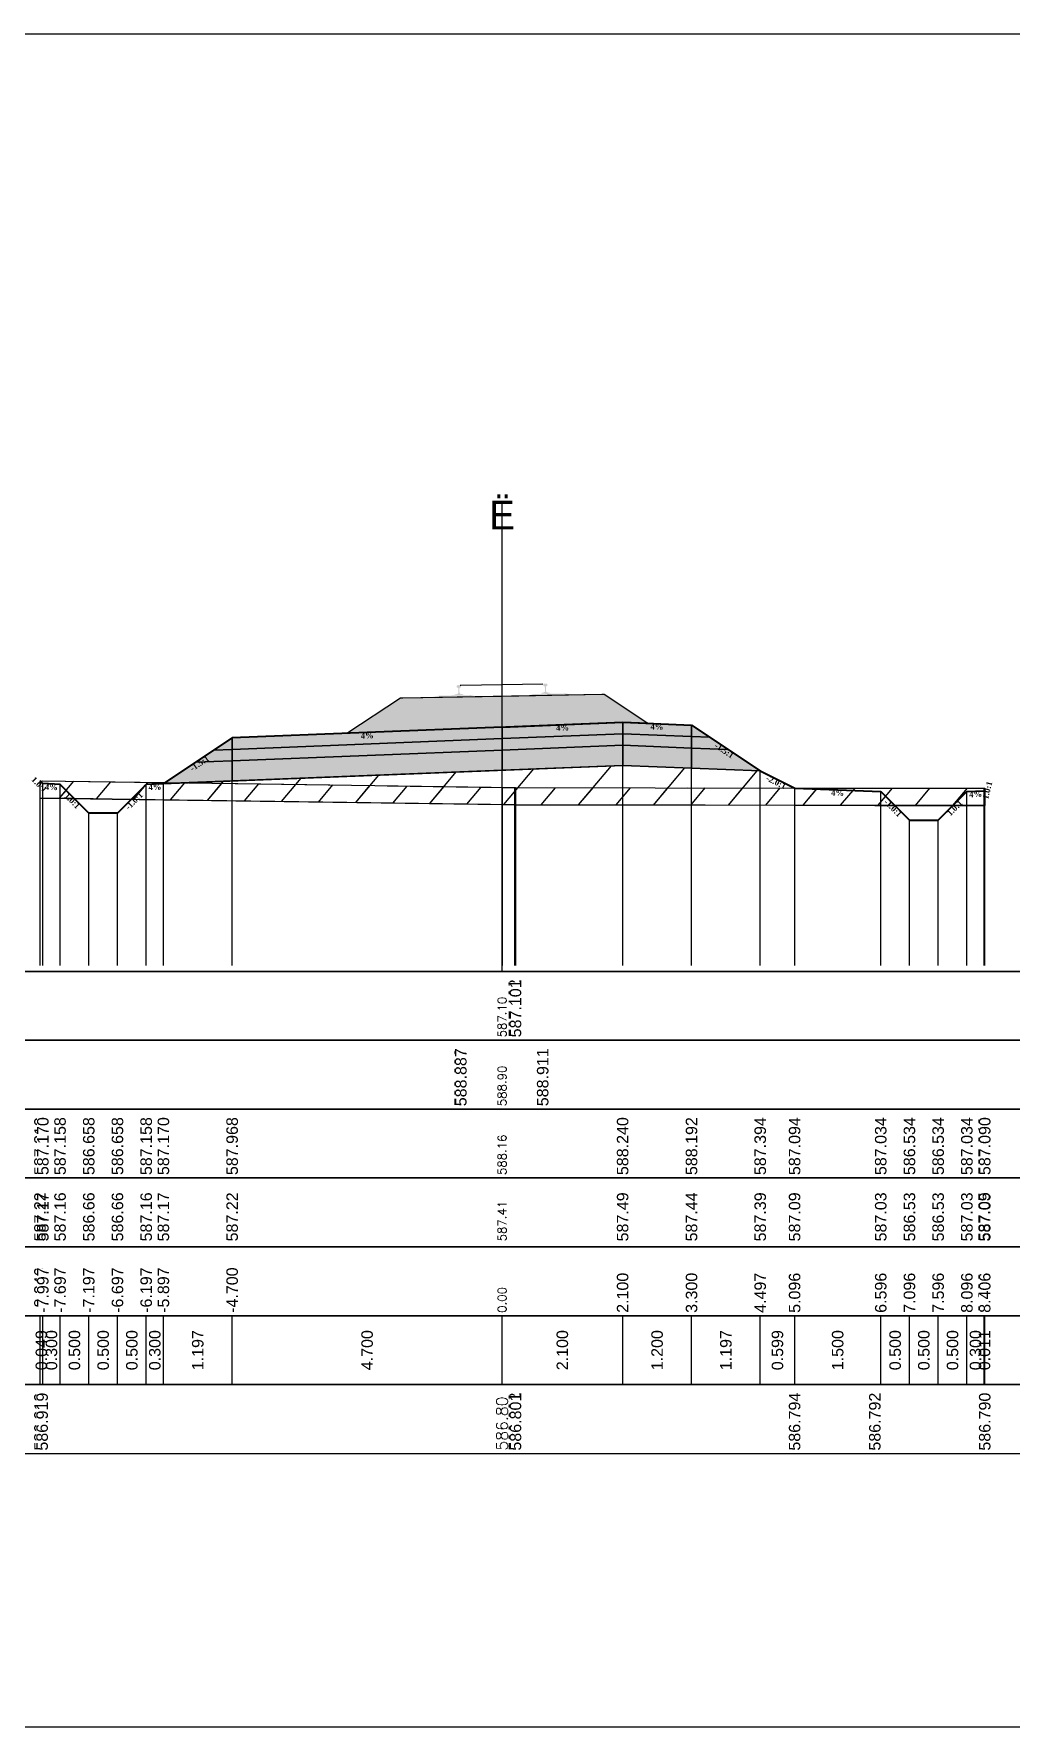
# Model space of a CAD drawing. Header units: millimetres. Extents: x 2762 to 3076, y 916 to 3305.
# Drawn here: x 2890.23 to 2907.24, y 3273.52 to 3303.02 of the extents above; entities that cross this region are included whole.
import ezdxf

# ---------------------------------------------------------------- set-up
doc = ezdxf.new("R2010")
doc.units = ezdxf.units.MM
doc.header["$LTSCALE"] = 2
doc.linetypes.add('CACHE', pattern=[9.525, 6.35, -3.175])
doc.linetypes.add('DASHED', pattern=[0.75, 0.5, -0.25])
doc.layers.add('C-ROAD-CORR', color=5, linetype='Continuous')
doc.layers.add('C-ROAD-SCTN', color=7, linetype='Continuous')
doc.styles.add('C3D_Etiquette', font='romans.shx')
doc.styles.add('C3D_Profil_Travers', font='romans.shx')

msp = doc.modelspace()

# ---------------------------------------------------------------- hatches: boundary and pattern name
at = {"linetype": 'Continuous', "lineweight": -3}
msp.add_hatch(color=254, dxfattribs=at).paths.add_polyline_path([(2897.169, 3291.278), (2897.166, 3291.463), (2897.28, 3291.486), (2897.628, 3291.492), (2897.628, 3291.498), (2897.554, 3291.497), (2897.554, 3291.506), (2897.555, 3291.507), (2897.556, 3291.508), (2897.558, 3291.509), (2897.578, 3291.511), (2897.581, 3291.511), (2897.584, 3291.512), (2897.612, 3291.523), (2897.614, 3291.525), (2897.615, 3291.526), (2897.616, 3291.527), (2897.617, 3291.532), (2897.618, 3291.539), (2897.619, 3291.548), (2897.62, 3291.558), (2897.62, 3291.582), (2897.619, 3291.598), (2897.618, 3291.604), (2897.617, 3291.61), (2897.616, 3291.615), (2897.616, 3291.616), (2897.615, 3291.62), (2897.614, 3291.622), (2897.613, 3291.623), (2897.612, 3291.624), (2897.61, 3291.625), (2897.595, 3291.63), (2897.592, 3291.632), (2897.592, 3291.633), (2897.591, 3291.634), (2897.591, 3291.637), (2897.591, 3291.655), (2897.591, 3291.659), (2897.592, 3291.662), (2897.594, 3291.664), (2897.596, 3291.666), (2897.599, 3291.667), (2897.6, 3291.667), (2897.604, 3291.668), (2897.608, 3291.669), (2897.611, 3291.669), (2897.615, 3291.669), (2897.62, 3291.67), (2897.623, 3291.67), (2897.626, 3291.67), (2897.63, 3291.67), (2897.633, 3291.67), (2897.637, 3291.67), (2897.642, 3291.67), (2897.645, 3291.669), (2897.649, 3291.669), (2897.653, 3291.668), (2897.654, 3291.668), (2897.656, 3291.667), (2897.659, 3291.665), (2897.661, 3291.663), (2897.662, 3291.661), (2897.663, 3291.656), (2897.663, 3291.638), (2897.663, 3291.636), (2897.662, 3291.634), (2897.662, 3291.633), (2897.659, 3291.631), (2897.644, 3291.626), (2897.643, 3291.625), (2897.641, 3291.623), (2897.64, 3291.622), (2897.64, 3291.62), (2897.639, 3291.617), (2897.638, 3291.615), (2897.638, 3291.611), (2897.637, 3291.604), (2897.637, 3291.598), (2897.636, 3291.582), (2897.637, 3291.558), (2897.638, 3291.548), (2897.639, 3291.539), (2897.641, 3291.532), (2897.642, 3291.528), (2897.642, 3291.526), (2897.644, 3291.525), (2897.646, 3291.524), (2897.674, 3291.514), (2897.677, 3291.513), (2897.681, 3291.512), (2897.701, 3291.511), (2897.702, 3291.511), (2897.703, 3291.51), (2897.704, 3291.509), (2897.704, 3291.499), (2897.63, 3291.498), (2897.63, 3291.492), (2897.834, 3291.496), (2897.966, 3291.467), (2898.8, 3291.482), (2898.931, 3291.515), (2899.135, 3291.519), (2899.135, 3291.524), (2899.061, 3291.523), (2899.061, 3291.533), (2899.062, 3291.534), (2899.063, 3291.534), (2899.064, 3291.535), (2899.084, 3291.537), (2899.088, 3291.537), (2899.091, 3291.539), (2899.119, 3291.549), (2899.121, 3291.551), (2899.122, 3291.552), (2899.123, 3291.554), (2899.124, 3291.558), (2899.125, 3291.565), (2899.126, 3291.574), (2899.127, 3291.584), (2899.126, 3291.608), (2899.125, 3291.624), (2899.125, 3291.63), (2899.124, 3291.636), (2899.123, 3291.641), (2899.123, 3291.643), (2899.122, 3291.646), (2899.121, 3291.648), (2899.12, 3291.649), (2899.118, 3291.651), (2899.117, 3291.651), (2899.102, 3291.657), (2899.099, 3291.658), (2899.098, 3291.659), (2899.098, 3291.661), (2899.098, 3291.663), (2899.097, 3291.681), (2899.098, 3291.686), (2899.099, 3291.688), (2899.101, 3291.69), (2899.103, 3291.692), (2899.106, 3291.693), (2899.107, 3291.694), (2899.11, 3291.694), (2899.114, 3291.695), (2899.118, 3291.695), (2899.122, 3291.696), (2899.127, 3291.696), (2899.13, 3291.696), (2899.133, 3291.696), (2899.136, 3291.696), (2899.14, 3291.696), (2899.144, 3291.696), (2899.149, 3291.696), (2899.152, 3291.696), (2899.156, 3291.695), (2899.16, 3291.695), (2899.161, 3291.694), (2899.163, 3291.693), (2899.165, 3291.691), (2899.168, 3291.689), (2899.169, 3291.687), (2899.169, 3291.682), (2899.17, 3291.664), (2899.17, 3291.662), (2899.169, 3291.66), (2899.169, 3291.659), (2899.166, 3291.658), (2899.151, 3291.652), (2899.149, 3291.651), (2899.148, 3291.65), (2899.147, 3291.648), (2899.146, 3291.647), (2899.146, 3291.643), (2899.145, 3291.641), (2899.144, 3291.637), (2899.144, 3291.631), (2899.143, 3291.624), (2899.143, 3291.608), (2899.143, 3291.585), (2899.145, 3291.574), (2899.146, 3291.565), (2899.147, 3291.558), (2899.148, 3291.554), (2899.149, 3291.553), (2899.15, 3291.551), (2899.153, 3291.55), (2899.181, 3291.54), (2899.184, 3291.539), (2899.187, 3291.539), (2899.207, 3291.537), (2899.209, 3291.537), (2899.21, 3291.536), (2899.211, 3291.535), (2899.211, 3291.525), (2899.137, 3291.524), (2899.137, 3291.519), (2899.485, 3291.525), (2899.6, 3291.506), (2899.604, 3291.321)])
h = msp.add_hatch(dxfattribs=at)
h.set_pattern_fill('GRAVEL', color=252, scale=0.009, style=0)
h.set_pattern_definition([(228.0128, (2895.843941, 3291.060057), (-1.8288, -2.0574), [0.030755, -3.0447435]), (184.96974, (2895.823367, 3291.037197), (2.743199999, 0.228600013), [0.0527764, -5.2248644]), (132.51045, (2895.77079, 3291.032625), (2.286, -2.5146), [0.0372133, -3.684125]), (267.2737, (2895.681635, 3290.975475), (0.2286, 4.572), [0.0480604, -4.7579794]), (292.83365, (2895.679349, 3290.927469), (-1.143, 2.7432), [0.047127, -4.6655827]), (357.2737, (2895.697637, 3290.884035), (-4.572, 0.2286), [0.0480604, -4.7579794]), (37.69424, (2895.7456434, 3290.881749), (-2.9718, -2.286), [0.0635574, -6.2921804]), (72.25533, (2895.795935, 3290.920611), (1.6002, 5.0292), [0.0600048, -5.940473]), (121.42957, (2895.814223, 3290.977761), (-1.8288, 2.9718), [0.048223, -4.774099]), (175.23636, (2895.789077, 3291.018909), (2.5146, -0.2286), [0.055054, -2.697654]), (222.39744, (2895.7342134, 3291.023481), (-2.7432, -2.5146), [0.071197, -7.0485095]), (138.81407, (2895.90795, 3290.973189), (-1.6002, 1.3716), [0.0243004, -2.405751]), (171.46923, (2895.889661, 3290.989191), (2.9718, -0.4572), [0.0462314, -4.5769175]), (225, (2895.84394, 3290.99605), (-3e-17, -0.2286), [0.032329, -0.29096]), (203.1986, (2895.82794, 3291.02348), (1.143, 0.4572), [0.01741, -1.723556]), (291.8014, (2895.811937, 3291.016623), (-0.2286, 0.6858), [0.024621, -1.206428]), (30.9638, (2895.82108, 3290.993763), (0.6858, 0.4572), [0.039989, -1.292967]), (161.565, (2895.85537, 3291.01434), (0.4572, -0.2286), [0.028916, -0.693981]), (16.38954, (2895.67935, 3291.016623), (2.286, 0.6858), [0.040508, -4.0102944]), (70.34618, (2895.718211, 3291.028053), (-0.9144, -2.5146), [0.033984, -3.3643994]), (293.1986, (2895.85537, 3291.060057), (-0.4572, 1.143), [0.034819, -1.7061465]), (343.61046, (2895.869087, 3291.028053), (-2.286, 0.6858), [0.040508, -4.0102944]), (339.44395, (2895.67935, 3290.87489), (-1.143, 0.4572), [0.039063, -1.914096]), (294.77514, (2895.715925, 3290.861175), (-1.143, 2.5146), [0.0327305, -3.2403234]), (66.8014, (2895.857657, 3290.831457), (0.4572, 1.143), [0.034819, -1.7061465]), (17.35402, (2895.871373, 3290.86346), (-2.9718, -0.9144), [0.0383204, -3.793714]), (69.44395, (2895.745643, 3290.831457), (-0.4572, -1.143), [0.0195316, -1.933628]), (101.3099, (2895.84394, 3290.831457), (-0.2286, 0.9144), [0.011656, -1.1539795]), (165.9638, (2895.841655, 3290.842887), (0.6858, -0.2286), [0.047127, -0.895415]), (186.009, (2895.795935, 3290.854317), (2.286, 0.2286), [0.043674, -4.323723]), (303.69, (2895.82108, 3290.97319), (-0.2286, 0.4572), [0.032969, -0.79126]), (353.15723, (2895.839369, 3290.945757), (3.8862, -0.4572), [0.05756, -5.698441]), (60.9454, (2895.89652, 3290.938899), (-0.9144, -1.6002), [0.023536, -2.330045]), (90, (2895.90795, 3290.95947), (-0.2286, 0.2286), [0.013716, -0.214884]), (120.25644, (2895.791363, 3290.861175), (0.9144, -1.6002), [0.031758, -3.1440547]), (48.0128, (2895.775361, 3290.888607), (1.8288, 2.0574), [0.06151, -3.0139886]), (0, (2895.8165, 3290.93433), (0.2286, 0.2286), [0.059436, -0.169164]), (325.30485, (2895.875945, 3290.934327), (2.286, -1.6002), [0.036145, -3.5783385]), (254.0546, (2895.905663, 3290.913753), (-0.2286, -0.9144), [0.033285, -1.6309485]), (207.64598, (2895.896519, 3290.881749), (-4.3434, -2.286), [0.054193, -5.365122]), (175.42608, (2895.848513, 3290.856603), (-2.9718, 0.2286), [0.0573327, -5.675926])])
h.paths.add_polyline_path([(2895.679, 3290.831), (2896.608, 3291.451), (2896.652, 3291.451), (2900.114, 3291.511), (2900.158, 3291.511), (2900.916, 3291.006), (2900.48, 3291.023)])
h = msp.add_hatch(color=11, dxfattribs=at)
h.paths.add_polyline_path([(2901.68, 3290.775), (2901.68, 3290.975), (2901.999, 3290.763)])
h.paths.add_polyline_path([(2900.48, 3290.823), (2900.48, 3291.023), (2901.68, 3290.975), (2901.68, 3290.775)])
h.paths.add_polyline_path([(2898.38, 3290.739), (2898.38, 3290.939), (2900.48, 3291.023), (2900.48, 3290.823)])
h.paths.add_polyline_path([(2893.68, 3290.551), (2893.68, 3290.751), (2898.38, 3290.939), (2898.38, 3290.739)])
h.paths.add_polyline_path([(2893.36, 3290.539), (2893.68, 3290.751), (2893.68, 3290.551)])
h = msp.add_hatch(color=30, dxfattribs=at)
h.paths.add_polyline_path([(2901.68, 3290.575), (2901.68, 3290.775), (2901.999, 3290.763), (2902.318, 3290.55)])
h.paths.add_polyline_path([(2900.48, 3290.623), (2900.48, 3290.823), (2901.68, 3290.775), (2901.68, 3290.575)])
h.paths.add_polyline_path([(2898.38, 3290.539), (2898.38, 3290.739), (2900.48, 3290.823), (2900.48, 3290.623)])
h.paths.add_polyline_path([(2893.68, 3290.351), (2893.68, 3290.551), (2898.38, 3290.739), (2898.38, 3290.539)])
h.paths.add_polyline_path([(2893.041, 3290.326), (2893.36, 3290.539), (2893.68, 3290.551), (2893.68, 3290.351)])
h = msp.add_hatch(color=83, dxfattribs=at)
h.paths.add_polyline_path([(2901.68, 3290.225), (2901.68, 3290.575), (2902.318, 3290.55), (2902.876, 3290.178)])
h.paths.add_polyline_path([(2900.48, 3290.273), (2900.48, 3290.623), (2901.68, 3290.575), (2901.68, 3290.225)])
h.paths.add_polyline_path([(2898.38, 3290.189), (2898.38, 3290.539), (2900.48, 3290.623), (2900.48, 3290.273)])
h.paths.add_polyline_path([(2893.68, 3290.001), (2893.68, 3290.351), (2898.38, 3290.539), (2898.38, 3290.189)])
h.paths.add_polyline_path([(2892.483, 3289.954), (2893.041, 3290.326), (2893.68, 3290.351), (2893.68, 3290.001)])
h = msp.add_hatch(dxfattribs=at)
h.set_pattern_fill('_U', color=3, angle=50, style=0, pattern_type=0)
h.set_pattern_definition([(50, (2906.2312, 3289.5742), (-0.766044, 0.64279), [])])
h.paths.add_polyline_path([(2906.231, 3289.574), (2906.475, 3289.818), (2906.775, 3289.83), (2906.786, 3289.873), (2906.786, 3289.573)])
h.paths.add_polyline_path([(2891.922, 3289.68), (2892.183, 3289.942), (2900.48, 3290.273), (2902.876, 3290.178), (2903.475, 3289.878), (2904.975, 3289.818), (2905.218, 3289.576), (2898.614, 3289.585), (2898.603, 3289.585), (2898.6, 3289.585), (2898.595, 3289.586)])
h.paths.add_polyline_path([(2890.333, 3289.703), (2890.333, 3290.003), (2890.383, 3289.954), (2890.683, 3289.942), (2890.93, 3289.695)])
h = msp.add_hatch(dxfattribs=at)
h.set_pattern_fill('_U', color=150, scale=0.5, angle=50, style=0, pattern_type=0)
h.set_pattern_definition([(50, (2906.23116, 3289.5742), (-0.383022, 0.321394), [])])
h.paths.add_polyline_path([(2906.231, 3289.574), (2906.475, 3289.818), (2906.775, 3289.83), (2906.786, 3289.873), (2906.786, 3289.573)])
h.paths.add_polyline_path([(2903.475, 3289.878), (2906.786, 3289.873), (2906.775, 3289.83), (2906.475, 3289.818), (2906.231, 3289.574), (2905.218, 3289.576), (2904.975, 3289.818)])
h.paths.add_polyline_path([(2891.922, 3289.68), (2892.183, 3289.942), (2892.483, 3289.954), (2892.51, 3289.972), (2898.595, 3289.886), (2898.603, 3289.885), (2898.614, 3289.885), (2903.475, 3289.878), (2904.975, 3289.818), (2905.218, 3289.576), (2898.614, 3289.585), (2898.603, 3289.585), (2898.6, 3289.585), (2898.595, 3289.586)])
h.paths.add_polyline_path([(2890.333, 3290.003), (2892.51, 3289.972), (2892.483, 3289.954), (2892.183, 3289.942), (2891.922, 3289.68), (2890.93, 3289.695), (2890.683, 3289.942), (2890.383, 3289.954)])
h.paths.add_polyline_path([(2890.333, 3289.703), (2890.333, 3290.003), (2890.383, 3289.954), (2890.683, 3289.942), (2890.93, 3289.695)])
h = msp.add_hatch(dxfattribs=at)
h.set_pattern_fill('_U', color=1, angle=50, style=0, pattern_type=0)
h.set_pattern_definition([(50, (2905.2177, 3289.5757), (-0.766044, 0.64279), [])])
h.paths.add_polyline_path([(2905.218, 3289.576), (2906.231, 3289.574), (2905.975, 3289.318), (2905.475, 3289.318)])
h.paths.add_polyline_path([(2890.93, 3289.695), (2891.922, 3289.68), (2891.683, 3289.442), (2891.183, 3289.442)])

# ---------------------------------------------------------------- linework, layer by layer
at = {"color": 7, "linetype": 'Continuous', "lineweight": -3}
for p, q in [((2898.38, 3286.684), (2898.38, 3294.884)), ((2881.379, 3286.684), (2915.381, 3286.684)), ((2890.333, 3279.484), (2890.333, 3280.684)), ((2890.383, 3279.484), (2890.383, 3280.684)), ((2890.383, 3279.484), (2890.383, 3280.684)), ((2890.683, 3279.484), (2890.683, 3280.684)), ((2890.683, 3279.484), (2890.683, 3280.684)), ((2891.183, 3279.484), (2891.183, 3280.684)), ((2891.183, 3279.484), (2891.183, 3280.684)), ((2891.683, 3279.484), (2891.683, 3280.684)), ((2891.683, 3279.484), (2891.683, 3280.684)), ((2892.183, 3279.484), (2892.183, 3280.684)), ((2892.183, 3279.484), (2892.183, 3280.684)), ((2892.483, 3279.484), (2892.483, 3280.684)), ((2892.483, 3279.484), (2892.483, 3280.684)), ((2893.68, 3279.484), (2893.68, 3280.684)), ((2893.68, 3279.484), (2893.68, 3280.684)), ((2898.38, 3279.484), (2898.38, 3280.684)), ((2898.38, 3279.484), (2898.38, 3280.684)), ((2900.48, 3279.484), (2900.48, 3280.684)), ((2900.48, 3279.484), (2900.48, 3280.684)), ((2901.68, 3279.484), (2901.68, 3280.684)), ((2901.68, 3279.484), (2901.68, 3280.684)), ((2902.876, 3279.484), (2902.876, 3280.684)), ((2902.876, 3279.484), (2902.876, 3280.684)), ((2903.475, 3279.484), (2903.475, 3280.684)), ((2903.475, 3279.484), (2903.475, 3280.684)), ((2904.975, 3279.484), (2904.975, 3280.684)), ((2904.975, 3279.484), (2904.975, 3280.684)), ((2905.475, 3279.484), (2905.475, 3280.684)), ((2905.475, 3279.484), (2905.475, 3280.684)), ((2905.975, 3279.484), (2905.975, 3280.684)), ((2905.975, 3279.484), (2905.975, 3280.684)), ((2906.475, 3279.484), (2906.475, 3280.684)), ((2906.475, 3279.484), (2906.475, 3280.684)), ((2906.775, 3279.484), (2906.775, 3280.684)), ((2906.775, 3279.484), (2906.775, 3280.684)), ((2906.786, 3279.484), (2906.786, 3280.684))]:
    msp.add_line(p, q, dxfattribs=at)
at = {"color": 251, "linetype": 'Continuous', "lineweight": -3}
for p, q in [((2895.679, 3290.831), (2896.608, 3291.451)), ((2896.608, 3291.451), (2896.652, 3291.451)), ((2896.652, 3291.451), (2900.114, 3291.511)), ((2900.114, 3291.511), (2900.158, 3291.511)), ((2900.158, 3291.511), (2900.916, 3291.006)), ((2900.48, 3291.023), (2895.679, 3290.831)), ((2898.38, 3290.939), (2900.48, 3291.023)), ((2900.916, 3291.006), (2900.48, 3291.023)), ((2900.48, 3290.823), (2900.48, 3291.023)), ((2900.48, 3291.023), (2901.68, 3290.975)), ((2900.48, 3291.023), (2900.48, 3290.823)), ((2893.36, 3290.539), (2893.68, 3290.751)), ((2893.68, 3290.751), (2898.38, 3290.939)), ((2893.68, 3290.551), (2893.68, 3290.751)), ((2893.68, 3290.751), (2893.68, 3290.551)), ((2898.38, 3290.739), (2893.68, 3290.551)), ((2898.38, 3290.739), (2898.38, 3290.939)), ((2898.38, 3290.939), (2898.38, 3290.739)), ((2900.48, 3290.823), (2898.38, 3290.739)), ((2901.68, 3290.775), (2900.48, 3290.823)), ((2901.68, 3290.775), (2901.68, 3290.975)), ((2901.68, 3290.975), (2901.999, 3290.763)), ((2901.68, 3290.975), (2901.68, 3290.775)), ((2901.999, 3290.763), (2901.68, 3290.775)), ((2893.68, 3290.551), (2893.36, 3290.539))]:
    msp.add_line(p, q, dxfattribs=at)
at = {"color": 53, "linetype": 'Continuous', "lineweight": -3}
for p, q in [((2893.68, 3290.551), (2898.38, 3290.739)), ((2898.38, 3290.739), (2900.48, 3290.823)), ((2898.38, 3290.539), (2898.38, 3290.739)), ((2898.38, 3290.739), (2898.38, 3290.539)), ((2900.48, 3290.623), (2900.48, 3290.823)), ((2900.48, 3290.823), (2901.68, 3290.775)), ((2900.48, 3290.823), (2900.48, 3290.623)), ((2901.68, 3290.575), (2901.68, 3290.775)), ((2901.68, 3290.775), (2901.999, 3290.763)), ((2901.68, 3290.775), (2901.68, 3290.575)), ((2901.999, 3290.763), (2902.318, 3290.55)), ((2893.041, 3290.326), (2893.36, 3290.539)), ((2893.36, 3290.539), (2893.68, 3290.551)), ((2893.68, 3290.351), (2893.68, 3290.551)), ((2893.68, 3290.551), (2893.68, 3290.351)), ((2898.38, 3290.539), (2893.68, 3290.351)), ((2893.68, 3290.351), (2898.38, 3290.539)), ((2900.48, 3290.623), (2898.38, 3290.539)), ((2898.38, 3290.539), (2900.48, 3290.623)), ((2898.38, 3290.189), (2898.38, 3290.539)), ((2898.38, 3290.539), (2898.38, 3290.189)), ((2901.68, 3290.575), (2900.48, 3290.623)), ((2900.48, 3290.273), (2900.48, 3290.623)), ((2900.48, 3290.623), (2901.68, 3290.575)), ((2900.48, 3290.623), (2900.48, 3290.273)), ((2902.318, 3290.55), (2901.68, 3290.575)), ((2901.68, 3290.225), (2901.68, 3290.575)), ((2901.68, 3290.575), (2902.318, 3290.55)), ((2901.68, 3290.575), (2901.68, 3290.225)), ((2902.318, 3290.55), (2902.876, 3290.178)), ((2892.483, 3289.954), (2893.041, 3290.326)), ((2893.68, 3290.351), (2893.041, 3290.326)), ((2893.041, 3290.326), (2893.68, 3290.351)), ((2893.68, 3290.001), (2893.68, 3290.351)), ((2893.68, 3290.351), (2893.68, 3290.001)), ((2898.38, 3290.189), (2893.68, 3290.001)), ((2900.48, 3290.273), (2898.38, 3290.189)), ((2901.68, 3290.225), (2900.48, 3290.273)), ((2902.876, 3290.178), (2901.68, 3290.225)), ((2893.68, 3290.001), (2892.483, 3289.954))]:
    msp.add_line(p, q, dxfattribs=at)
at = {"color": 253, "linetype": 'Continuous', "lineweight": -3}
for p, q in [((2892.183, 3289.942), (2900.48, 3290.273)), ((2900.48, 3290.273), (2902.876, 3290.178)), ((2902.876, 3290.178), (2903.475, 3289.878)), ((2890.333, 3290.003), (2892.51, 3289.972)), ((2890.383, 3289.954), (2890.333, 3290.003)), ((2890.333, 3289.703), (2890.333, 3290.003)), ((2890.333, 3290.003), (2890.383, 3289.954)), ((2890.333, 3289.703), (2890.333, 3290.003)), ((2890.333, 3290.003), (2890.383, 3289.954)), ((2890.683, 3289.942), (2890.383, 3289.954)), ((2890.383, 3289.954), (2890.683, 3289.942)), ((2890.383, 3289.954), (2890.683, 3289.942)), ((2890.93, 3289.695), (2890.683, 3289.942)), ((2890.683, 3289.942), (2890.93, 3289.695)), ((2890.683, 3289.942), (2890.93, 3289.695)), ((2891.922, 3289.68), (2892.183, 3289.942)), ((2892.183, 3289.942), (2891.922, 3289.68)), ((2891.922, 3289.68), (2892.183, 3289.942)), ((2892.183, 3289.942), (2892.483, 3289.954)), ((2892.483, 3289.954), (2892.183, 3289.942)), ((2892.483, 3289.954), (2892.51, 3289.972)), ((2892.51, 3289.972), (2892.483, 3289.954)), ((2892.51, 3289.972), (2898.595, 3289.886)), ((2898.595, 3289.886), (2898.603, 3289.885)), ((2898.603, 3289.885), (2898.614, 3289.885)), ((2898.614, 3289.885), (2903.475, 3289.878)), ((2903.475, 3289.878), (2906.786, 3289.873)), ((2904.975, 3289.818), (2903.475, 3289.878)), ((2903.475, 3289.878), (2904.975, 3289.818)), ((2903.475, 3289.878), (2904.975, 3289.818)), ((2906.775, 3289.83), (2906.786, 3289.873)), ((2906.786, 3289.873), (2906.775, 3289.83)), ((2906.775, 3289.83), (2906.786, 3289.873)), ((2906.786, 3289.873), (2906.786, 3289.573)), ((2906.786, 3289.873), (2906.786, 3289.573)), ((2890.93, 3289.695), (2890.333, 3289.703)), ((2890.93, 3289.695), (2890.333, 3289.703)), ((2891.922, 3289.68), (2890.93, 3289.695)), ((2890.93, 3289.695), (2891.922, 3289.68)), ((2891.183, 3289.442), (2890.93, 3289.695)), ((2891.922, 3289.68), (2891.683, 3289.442)), ((2898.595, 3289.586), (2891.922, 3289.68)), ((2898.595, 3289.586), (2891.922, 3289.68)), ((2898.6, 3289.585), (2898.595, 3289.586)), ((2898.6, 3289.585), (2898.595, 3289.586)), ((2898.603, 3289.585), (2898.6, 3289.585)), ((2898.603, 3289.585), (2898.6, 3289.585)), ((2898.614, 3289.585), (2898.603, 3289.585)), ((2898.614, 3289.585), (2898.603, 3289.585)), ((2905.218, 3289.576), (2898.614, 3289.585)), ((2905.218, 3289.576), (2898.614, 3289.585)), ((2905.218, 3289.576), (2904.975, 3289.818)), ((2904.975, 3289.818), (2905.218, 3289.576)), ((2904.975, 3289.818), (2905.218, 3289.576)), ((2906.231, 3289.574), (2905.218, 3289.576)), ((2905.218, 3289.576), (2906.231, 3289.574)), ((2905.475, 3289.318), (2905.218, 3289.576)), ((2906.231, 3289.574), (2905.975, 3289.318)), ((2906.231, 3289.574), (2906.475, 3289.818)), ((2906.475, 3289.818), (2906.231, 3289.574)), ((2906.231, 3289.574), (2906.475, 3289.818)), ((2906.786, 3289.573), (2906.231, 3289.574)), ((2906.786, 3289.573), (2906.231, 3289.574)), ((2906.475, 3289.818), (2906.775, 3289.83)), ((2906.775, 3289.83), (2906.475, 3289.818)), ((2906.475, 3289.818), (2906.775, 3289.83)), ((2891.683, 3289.442), (2891.183, 3289.442)), ((2905.975, 3289.318), (2905.475, 3289.318))]:
    msp.add_line(p, q, dxfattribs=at)
at = {"color": 8, "linetype": 'CACHE', "lineweight": -3}
for p, q in [((2898.38, 3286.784), (2898.38, 3290.189)), ((2898.38, 3286.784), (2898.38, 3290.189)), ((2900.48, 3286.784), (2900.48, 3290.273)), ((2901.68, 3286.784), (2901.68, 3290.225)), ((2902.876, 3286.784), (2902.876, 3290.178)), ((2890.333, 3286.784), (2890.333, 3290.003)), ((2890.383, 3286.784), (2890.383, 3289.954)), ((2890.683, 3286.784), (2890.683, 3289.942)), ((2892.183, 3286.784), (2892.183, 3289.942)), ((2892.483, 3286.784), (2892.483, 3289.954)), ((2893.68, 3286.784), (2893.68, 3290.001)), ((2903.475, 3286.784), (2903.475, 3289.878)), ((2906.786, 3286.784), (2906.786, 3289.873)), ((2904.975, 3286.784), (2904.975, 3289.818)), ((2906.475, 3286.784), (2906.475, 3289.818)), ((2906.775, 3286.784), (2906.775, 3289.83)), ((2891.183, 3286.784), (2891.183, 3289.442)), ((2891.683, 3286.784), (2891.683, 3289.442)), ((2905.475, 3286.784), (2905.475, 3289.318)), ((2905.975, 3286.784), (2905.975, 3289.318))]:
    msp.add_line(p, q, dxfattribs=at)
at = {"color": 105, "linetype": 'DASHED', "lineweight": -3, "ltscale": 2}
for p, q in [((2881.38, 3290.13), (2898.38, 3289.889)), ((2898.38, 3289.889), (2898.595, 3289.886)), ((2898.595, 3289.886), (2898.603, 3289.885)), ((2898.603, 3289.885), (2898.614, 3289.885)), ((2898.614, 3289.885), (2915.38, 3289.861))]:
    msp.add_line(p, q, dxfattribs=at)
at = {"color": 98, "linetype": 'CACHE', "lineweight": -3}
for p, q in [((2898.38, 3289.889), (2898.38, 3286.784)), ((2898.595, 3289.886), (2898.595, 3286.784)), ((2898.603, 3289.885), (2898.603, 3286.784)), ((2898.614, 3289.885), (2898.614, 3286.784))]:
    msp.add_line(p, q, dxfattribs=at)
at = {"color": 6, "linetype": 'Continuous', "lineweight": -3}
for p, q in [((2890.333, 3289.703), (2890.371, 3289.702)), ((2890.371, 3289.702), (2898.38, 3289.589)), ((2898.38, 3289.589), (2898.595, 3289.586)), ((2898.595, 3289.586), (2898.6, 3289.585)), ((2898.6, 3289.585), (2898.603, 3289.585)), ((2898.603, 3289.585), (2898.614, 3289.585)), ((2898.614, 3289.585), (2903.475, 3289.578)), ((2903.475, 3289.578), (2904.872, 3289.576)), ((2904.872, 3289.576), (2906.786, 3289.573))]:
    msp.add_line(p, q, dxfattribs=at)
at = {"color": 7, "linetype": 'Continuous', "lineweight": -3}
for points in [[(2881.379, 3285.484), (2915.381, 3285.484), (2915.381, 3286.684), (2881.379, 3286.684)], [(2881.379, 3284.284), (2915.381, 3284.284), (2915.381, 3285.484), (2881.379, 3285.484)], [(2881.379, 3283.084), (2915.381, 3283.084), (2915.381, 3284.284), (2881.379, 3284.284)], [(2881.379, 3281.884), (2915.381, 3281.884), (2915.381, 3283.084), (2881.379, 3283.084)], [(2881.379, 3280.684), (2915.381, 3280.684), (2915.381, 3281.884), (2881.379, 3281.884)], [(2881.379, 3279.484), (2915.381, 3279.484), (2915.381, 3280.684), (2881.379, 3280.684)], [(2881.379, 3278.284), (2915.381, 3278.284), (2915.381, 3279.484), (2881.379, 3279.484)]]:
    msp.add_3dface(points, dxfattribs=at)
at = {"layer": 'C-ROAD-CORR', "color": 1, "linetype": 'Continuous', "lineweight": 40}
for p, q in [((2898.38, 3290.939), (2900.48, 3291.023)), ((2900.48, 3291.023), (2901.68, 3290.975)), ((2893.68, 3290.751), (2892.483, 3289.954)), ((2898.38, 3290.939), (2893.68, 3290.751)), ((2901.68, 3290.975), (2902.876, 3290.178)), ((2902.876, 3290.178), (2903.475, 3289.878)), ((2890.383, 3289.954), (2890.333, 3290.003)), ((2890.683, 3289.942), (2890.383, 3289.954)), ((2891.183, 3289.442), (2890.683, 3289.942)), ((2892.183, 3289.942), (2891.683, 3289.442)), ((2892.483, 3289.954), (2892.183, 3289.942)), ((2903.475, 3289.878), (2904.975, 3289.818)), ((2906.775, 3289.83), (2906.786, 3289.873)), ((2904.975, 3289.818), (2905.475, 3289.318)), ((2905.975, 3289.318), (2906.475, 3289.818)), ((2906.475, 3289.818), (2906.775, 3289.83)), ((2891.683, 3289.442), (2891.183, 3289.442)), ((2905.475, 3289.318), (2905.975, 3289.318))]:
    msp.add_line(p, q, dxfattribs=at)
at = {"layer": 'C-ROAD-CORR', "color": 102, "linetype": 'Continuous', "lineweight": -3, "ltscale": 0.5}
for p, q in [((2898.38, 3290.189), (2893.68, 3290.001)), ((2898.38, 3290.189), (2900.48, 3290.273)), ((2900.48, 3290.273), (2901.68, 3290.225)), ((2901.68, 3290.225), (2902.876, 3290.178)), ((2893.68, 3290.001), (2892.483, 3289.954))]:
    msp.add_line(p, q, dxfattribs=at)
at = {"layer": 'C-ROAD-CORR', "color": 1, "linetype": 'Continuous', "lineweight": -3}
for p, q in [((2891.183, 3289.442), (2890.683, 3289.942)), ((2892.183, 3289.942), (2891.683, 3289.442)), ((2904.975, 3289.818), (2905.475, 3289.318)), ((2905.975, 3289.318), (2906.475, 3289.818))]:
    msp.add_line(p, q, dxfattribs=at)
at = {"layer": 'C-ROAD-SCTN', "color": 154, "linetype": 'Continuous', "lineweight": -3}
for p, q in [((2897.652, 3291.67), (2897.662, 3291.67)), ((2897.662, 3291.67), (2898.38, 3291.683)), ((2898.38, 3291.683), (2899.088, 3291.695)), ((2898.38, 3290.939), (2900.48, 3291.023)), ((2900.48, 3291.023), (2901.68, 3290.975)), ((2892.483, 3289.954), (2893.68, 3290.751)), ((2893.68, 3290.751), (2898.38, 3290.939)), ((2901.68, 3290.975), (2902.876, 3290.178)), ((2902.876, 3290.178), (2903.475, 3289.878)), ((2890.333, 3290.003), (2890.383, 3289.954)), ((2890.383, 3289.954), (2890.683, 3289.942)), ((2890.683, 3289.942), (2891.183, 3289.442)), ((2891.683, 3289.442), (2892.183, 3289.942)), ((2892.183, 3289.942), (2892.483, 3289.954)), ((2903.475, 3289.878), (2904.975, 3289.818)), ((2906.775, 3289.83), (2906.786, 3289.873)), ((2904.975, 3289.818), (2905.475, 3289.318)), ((2905.975, 3289.318), (2906.475, 3289.818)), ((2906.475, 3289.818), (2906.775, 3289.83)), ((2891.183, 3289.442), (2891.683, 3289.442)), ((2905.475, 3289.318), (2905.975, 3289.318))]:
    msp.add_line(p, q, dxfattribs=at)
at = {"layer": 'C-ROAD-SCTN', "color": 140, "linetype": 'Continuous', "lineweight": -3}
for p, q in [((2895.679, 3290.831), (2896.608, 3291.451)), ((2896.608, 3291.451), (2896.652, 3291.451)), ((2896.652, 3291.451), (2898.38, 3291.481)), ((2898.38, 3291.481), (2900.114, 3291.511)), ((2900.114, 3291.511), (2900.158, 3291.511)), ((2900.158, 3291.511), (2900.916, 3291.006))]:
    msp.add_line(p, q, dxfattribs=at)
at = {"layer": 'C-ROAD-SCTN', "color": 1, "linetype": 'Continuous', "lineweight": -3}
for p, q in [((2893.68, 3290.001), (2898.38, 3290.189)), ((2898.38, 3290.189), (2900.48, 3290.273)), ((2900.48, 3290.273), (2901.68, 3290.225)), ((2901.68, 3290.225), (2902.876, 3290.178)), ((2902.876, 3290.178), (2903.475, 3289.878)), ((2890.333, 3290.003), (2890.383, 3289.954)), ((2890.383, 3289.954), (2890.683, 3289.942)), ((2890.683, 3289.942), (2891.183, 3289.442)), ((2891.683, 3289.442), (2892.183, 3289.942)), ((2892.183, 3289.942), (2892.483, 3289.954)), ((2892.483, 3289.954), (2893.68, 3290.001)), ((2903.475, 3289.878), (2904.975, 3289.818)), ((2906.775, 3289.83), (2906.786, 3289.873)), ((2904.975, 3289.818), (2905.475, 3289.318)), ((2905.975, 3289.318), (2906.475, 3289.818)), ((2906.475, 3289.818), (2906.775, 3289.83)), ((2891.183, 3289.442), (2891.683, 3289.442)), ((2905.475, 3289.318), (2905.975, 3289.318))]:
    msp.add_line(p, q, dxfattribs=at)

# ---------------------------------------------------------------- texts
at = {"color": 7, "linetype": 'Continuous', "lineweight": -3, "insert": (2898.38, 3294.384), "char_height": 0.5, "attachment_point": 8, "style": 'C3D_Profil_Travers'}
msp.add_mtext('{\\fWingdings|b0|i0|c2|p0;Ë}', dxfattribs=at)
at = {"color": 7, "linetype": 'Continuous', "lineweight": -3, "char_height": 0.1, "attachment_point": 2, "style": 'C3D_Etiquette'}
for s, insert, width, rotation in [('{\\fTimes New Roman|b1|i0|c0|p18;4%}', (2896.03, 3290.841), 0.42071, 2.2906), ('{\\fTimes New Roman|b1|i0|c0|p18;4%}', (2899.43, 3290.977), 0.37094, 2.2906), ('{\\fTimes New Roman|b1|i0|c0|p18;4%}', (2901.079, 3290.995), 0.42071, 357.7094), ('{\\fTimes New Roman|b1|i0|c0|p18;-1.5:1}', (2893.083, 3290.349), 0.34598, 33.6901), ('{\\fTimes New Roman|b1|i0|c0|p18;-1.5:1}', (2902.276, 3290.573), 0.34598, 326.3099), ('{\\fTimes New Roman|b1|i0|c0|p18;1.0:1}', (2890.355, 3289.975), 0.29001, 315), ('{\\fTimes New Roman|b1|i0|c0|p18;4%}', (2890.533, 3289.944), 0.37094, 357.7094), ('{\\fTimes New Roman|b1|i0|c0|p18;4%}', (2892.333, 3289.944), 0.42071, 2.2906), ('{\\fTimes New Roman|b1|i0|c0|p18;-2.0:1}', (2903.174, 3290.024), 0.34598, 333.4349), ('{\\fTimes New Roman|b1|i0|c0|p18;4%}', (2904.225, 3289.844), 0.42071, 357.7094), ('{\\fTimes New Roman|b1|i0|c0|p18;1.0:1}', (2906.784, 3289.851), 0.29446, 75.9638), ('{\\fTimes New Roman|b1|i0|c0|p18;1.0:1}', (2890.93, 3289.689), 0.29001, 315), ('{\\fTimes New Roman|b1|i0|c0|p18;-1.0:1}', (2891.936, 3289.689), 0.34598, 45), ('{\\fTimes New Roman|b1|i0|c0|p18;-1.0:1}', (2905.222, 3289.565), 0.34598, 315), ('{\\fTimes New Roman|b1|i0|c0|p18;1.0:1}', (2906.228, 3289.565), 0.29001, 45), ('{\\fTimes New Roman|b1|i0|c0|p18;4%}', (2906.625, 3289.82), 0.37094, 2.2906)]:
    msp.add_mtext(s, dxfattribs=dict(at, insert=insert, width=width, rotation=rotation))
at = {"color": 7, "linetype": 'Continuous', "lineweight": -3, "rotation": 90, "style": 'C3D_Profil_Travers'}
for s, insert, char_height, attachment_point in [('587.10', (2898.38, 3285.534), 0.15, 4), ('588.90', (2898.38, 3284.334), 0.15, 4), ('588.16', (2898.38, 3283.134), 0.15, 4), ('{\\fArial|b0|i0|c0|p34;587.22}', (2890.333, 3281.979), 0.2, 4), ('{\\fArial|b0|i0|c0|p34;587.17}', (2890.383, 3281.979), 0.2, 4), ('{\\fArial|b0|i0|c0|p34;587.16}', (2890.683, 3281.979), 0.2, 4), ('{\\fArial|b0|i0|c0|p34;586.66}', (2891.183, 3281.979), 0.2, 4), ('{\\fArial|b0|i0|c0|p34;586.66}', (2891.683, 3281.979), 0.2, 4), ('{\\fArial|b0|i0|c0|p34;587.16}', (2892.183, 3281.979), 0.2, 4), ('{\\fArial|b0|i0|c0|p34;587.17}', (2892.483, 3281.979), 0.2, 4), ('{\\fArial|b0|i0|c0|p34;587.22}', (2893.68, 3281.979), 0.2, 4), ('{\\fArial|b0|i0|c0|p34;587.49}', (2900.48, 3281.979), 0.2, 4), ('{\\fArial|b0|i0|c0|p34;587.44}', (2901.68, 3281.979), 0.2, 4), ('{\\fArial|b0|i0|c0|p34;587.39}', (2902.876, 3281.979), 0.2, 4), ('{\\fArial|b0|i0|c0|p34;587.09}', (2903.475, 3281.979), 0.2, 4), ('{\\fArial|b0|i0|c0|p34;587.03}', (2904.975, 3281.979), 0.2, 4), ('{\\fArial|b0|i0|c0|p34;586.53}', (2905.475, 3281.979), 0.2, 4), ('{\\fArial|b0|i0|c0|p34;586.53}', (2905.975, 3281.979), 0.2, 4), ('{\\fArial|b0|i0|c0|p34;587.03}', (2906.475, 3281.979), 0.2, 4), ('{\\fArial|b0|i0|c0|p34;587.05}', (2906.775, 3281.979), 0.2, 4), ('{\\fArial|b0|i0|c0|p34;587.09}', (2906.786, 3281.979), 0.2, 4), ('587.41', (2898.38, 3281.979), 0.15, 4), ('0.00', (2898.38, 3280.734), 0.15, 4), ('{\\fArial|b0|i0|c0|p34;0.049}', (2890.358, 3280.084), 0.2, 5), ('{\\fArial|b0|i0|c0|p34;0.300}', (2890.533, 3280.084), 0.2, 5), ('{\\fArial|b0|i0|c0|p34;0.500}', (2890.933, 3280.084), 0.2, 5), ('{\\fArial|b0|i0|c0|p34;0.500}', (2891.433, 3280.084), 0.2, 5), ('{\\fArial|b0|i0|c0|p34;0.500}', (2891.933, 3280.084), 0.2, 5), ('{\\fArial|b0|i0|c0|p34;0.300}', (2892.333, 3280.084), 0.2, 5), ('{\\fArial|b0|i0|c0|p34;1.197}', (2893.081, 3280.084), 0.2, 5), ('{\\fArial|b0|i0|c0|p34;4.700}', (2896.03, 3280.084), 0.2, 5), ('{\\fArial|b0|i0|c0|p34;2.100}', (2899.43, 3280.084), 0.2, 5), ('{\\fArial|b0|i0|c0|p34;1.200}', (2901.08, 3280.084), 0.2, 5), ('{\\fArial|b0|i0|c0|p34;1.197}', (2902.278, 3280.084), 0.2, 5), ('{\\fArial|b0|i0|c0|p34;0.599}', (2903.176, 3280.084), 0.2, 5), ('{\\fArial|b0|i0|c0|p34;1.500}', (2904.225, 3280.084), 0.2, 5), ('{\\fArial|b0|i0|c0|p34;0.500}', (2905.225, 3280.084), 0.2, 5), ('{\\fArial|b0|i0|c0|p34;0.500}', (2905.725, 3280.084), 0.2, 5), ('{\\fArial|b0|i0|c0|p34;0.500}', (2906.225, 3280.084), 0.2, 5), ('{\\fArial|b0|i0|c0|p34;0.300}', (2906.625, 3280.084), 0.2, 5), ('{\\fArial|b0|i0|c0|p34;0.011}', (2906.781, 3280.084), 0.2, 5), ('586.80', (2898.38, 3278.334), 0.2, 4)]:
    msp.add_mtext(s, dxfattribs=dict(at, insert=insert, char_height=char_height, attachment_point=attachment_point))

# ---------------------------------------------------------------- next in the draw order: texts
at = {"color": 7, "linetype": 'Continuous', "lineweight": -3, "char_height": 0.2, "attachment_point": 4, "rotation": 90, "style": 'C3D_Profil_Travers', "bg_fill": 3, "box_fill_scale": 1.000375, "bg_fill_color": 256, "bg_fill_true_color": 13158600, "bg_fill_transparency": 0}
for s, insert, width in [('{\\fArial|b0|i0|c0|p34;587.102}', (2898.595, 3285.534), 0.99347), ('{\\fArial|b0|i0|c0|p34;588.886}', (2897.652, 3284.334), 0.99539), ('{\\fArial|b0|i0|c0|p34;588.911}', (2899.088, 3284.334), 0.95654), ('{\\fArial|b0|i0|c0|p34;587.219}', (2890.333, 3283.134), 0.99595), ('{\\fArial|b0|i0|c0|p34;586.658}', (2891.183, 3283.134), 0.99595), ('{\\fArial|b0|i0|c0|p34;586.658}', (2891.683, 3283.134), 0.99595), ('{\\fArial|b0|i0|c0|p34;587.158}', (2892.183, 3283.134), 0.99595), ('{\\fArial|b0|i0|c0|p34;587.968}', (2893.68, 3283.134), 0.99595), ('{\\fArial|b0|i0|c0|p34;588.240}', (2900.48, 3283.134), 0.99484), ('{\\fArial|b0|i0|c0|p34;588.192}', (2901.68, 3283.134), 0.99347), ('{\\fArial|b0|i0|c0|p34;587.394}', (2902.876, 3283.134), 0.99471), ('{\\fArial|b0|i0|c0|p34;587.094}', (2903.475, 3283.134), 0.99471), ('{\\fArial|b0|i0|c0|p34;587.034}', (2904.975, 3283.134), 0.99471), ('{\\fArial|b0|i0|c0|p34;586.534}', (2905.475, 3283.134), 0.99471), ('{\\fArial|b0|i0|c0|p34;586.534}', (2905.975, 3283.134), 0.99471), ('{\\fArial|b0|i0|c0|p34;587.034}', (2906.475, 3283.134), 0.99471), ('{\\fArial|b0|i0|c0|p34;\\C256;-8.046}', (2890.333, 3280.734), 0.77824), ('{\\fArial|b0|i0|c0|p34;\\C256;-7.197}', (2891.183, 3280.734), 0.77838), ('{\\fArial|b0|i0|c0|p34;\\C256;-6.697}', (2891.683, 3280.734), 0.77838), ('{\\fArial|b0|i0|c0|p34;\\C256;-6.197}', (2892.183, 3280.734), 0.77838), ('{\\fArial|b0|i0|c0|p34;\\C256;-4.700}', (2893.68, 3280.734), 0.77769), ('{\\fArial|b0|i0|c0|p34;\\C256;2.100}', (2900.48, 3280.734), 0.6844), ('{\\fArial|b0|i0|c0|p34;\\C256;3.300}', (2901.68, 3280.734), 0.68082), ('{\\fArial|b0|i0|c0|p34;\\C256;4.497}', (2902.876, 3280.734), 0.68978), ('{\\fArial|b0|i0|c0|p34;\\C256;5.096}', (2903.475, 3280.734), 0.68151), ('{\\fArial|b0|i0|c0|p34;\\C256;6.596}', (2904.975, 3280.734), 0.68261), ('{\\fArial|b0|i0|c0|p34;\\C256;7.096}', (2905.475, 3280.734), 0.67986), ('{\\fArial|b0|i0|c0|p34;\\C256;7.596}', (2905.975, 3280.734), 0.67986), ('{\\fArial|b0|i0|c0|p34;\\C256;8.096}', (2906.475, 3280.734), 0.68178), ('{\\fArial|b0|i0|c0|p34;586.919}', (2890.333, 3278.334), 0.99595), ('{\\fArial|b0|i0|c0|p34;586.802}', (2898.595, 3278.334), 0.99347), ('{\\fArial|b0|i0|c0|p34;586.794}', (2903.475, 3278.334), 0.99471), ('{\\fArial|b0|i0|c0|p34;586.792}', (2904.872, 3278.334), 0.99347), ('{\\fArial|b0|i0|c0|p34;586.790}', (2906.786, 3278.334), 0.99484)]:
    msp.add_mtext(s, dxfattribs=dict(at, insert=insert, width=width))

# ---------------------------------------------------------------- next in the draw order: texts
for s, insert, width in [('{\\fArial|b0|i0|c0|p34;587.102}', (2898.603, 3285.534), 0.99347), ('{\\fArial|b0|i0|c0|p34;588.887}', (2897.662, 3284.334), 0.99553), ('{\\fArial|b0|i0|c0|p34;587.170}', (2890.383, 3283.134), 0.99484), ('{\\fArial|b0|i0|c0|p34;587.170}', (2892.483, 3283.134), 0.99484), ('{\\fArial|b0|i0|c0|p34;587.046}', (2906.775, 3283.134), 0.99539), ('{\\fArial|b0|i0|c0|p34;\\C256;-7.997}', (2890.383, 3280.734), 0.77838), ('{\\fArial|b0|i0|c0|p34;\\C256;-5.897}', (2892.483, 3280.734), 0.77838), ('{\\fArial|b0|i0|c0|p34;\\C256;8.396}', (2906.775, 3280.734), 0.68178), ('{\\fArial|b0|i0|c0|p34;586.919}', (2890.371, 3278.334), 0.99595), ('{\\fArial|b0|i0|c0|p34;586.802}', (2898.6, 3278.334), 0.99347)]:
    msp.add_mtext(s, dxfattribs=dict(at, insert=insert, width=width))

# ---------------------------------------------------------------- next in the draw order: texts
for s, insert, width in [('{\\fArial|b0|i0|c0|p34;587.101}', (2898.614, 3285.534), 0.95654), ('{\\fArial|b0|i0|c0|p34;587.158}', (2890.683, 3283.134), 0.99595), ('{\\fArial|b0|i0|c0|p34;587.090}', (2906.786, 3283.134), 0.99484), ('{\\fArial|b0|i0|c0|p34;\\C256;-7.697}', (2890.683, 3280.734), 0.77838), ('{\\fArial|b0|i0|c0|p34;\\C256;8.406}', (2906.786, 3280.734), 0.68178), ('{\\fArial|b0|i0|c0|p34;586.802}', (2898.603, 3278.334), 0.99347)]:
    msp.add_mtext(s, dxfattribs=dict(at, insert=insert, width=width))

# ---------------------------------------------------------------- next in the draw order: texts
at = {"color": 7, "linetype": 'Continuous', "lineweight": -3, "insert": (2898.614, 3278.334), "char_height": 0.2, "width": 0.95654, "attachment_point": 4, "rotation": 90, "style": 'C3D_Profil_Travers', "bg_fill": 3, "box_fill_scale": 1.000375, "bg_fill_color": 256, "bg_fill_true_color": 13158600, "bg_fill_transparency": 0}
msp.add_mtext('{\\fArial|b0|i0|c0|p34;586.801}', dxfattribs=at)

# ---------------------------------------------------------------- next in the draw order: linework, layer by layer
msp.add_lwpolyline([(2873.89, 3303.017), (2922.89, 3303.017), (2922.89, 3273.517), (2873.89, 3273.517)], close=True)

doc.saveas('drawing.dxf')
